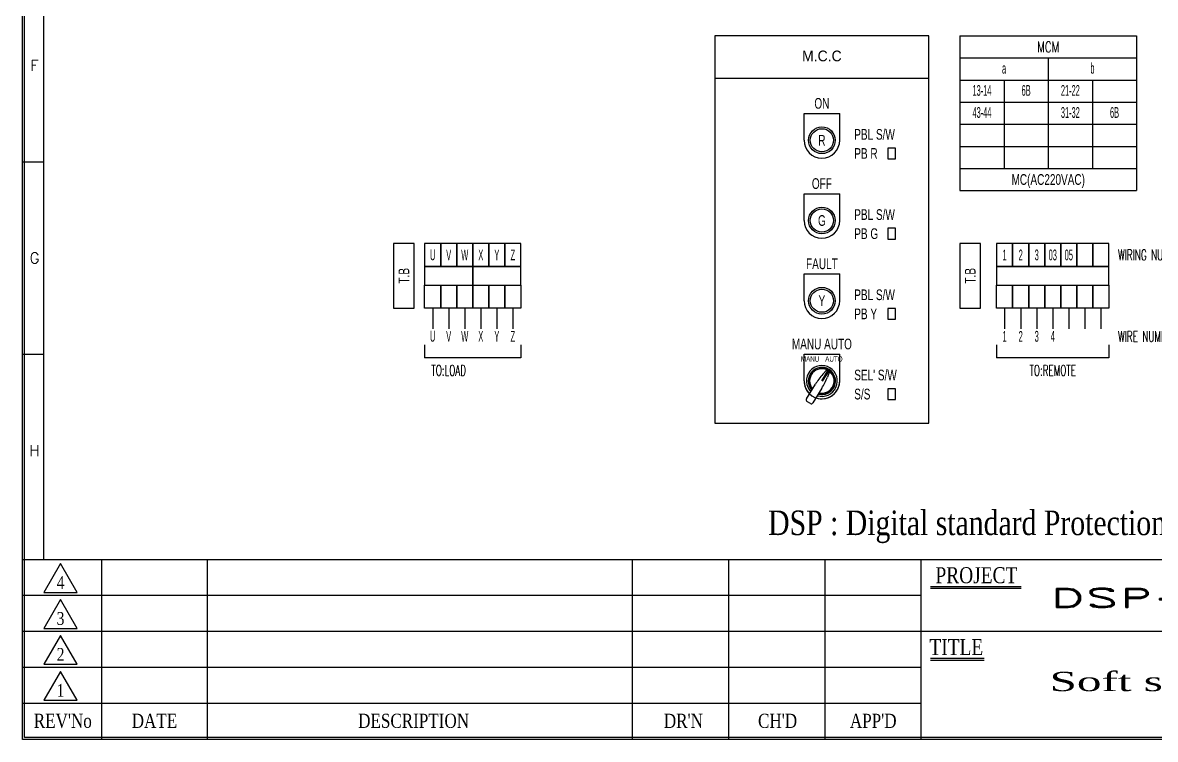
# Model space of a CAD drawing. Header units: millimetres. Extents: x 107 to 2900, y 85 to 3996.
# Drawn here: x 982.2 to 1363.5, y 709.6 to 950.8 of the extents above; entities that cross this region are included whole.
import ezdxf
from ezdxf.enums import TextEntityAlignment as Align
from ezdxf.lldxf.tags import DXFTag

# ---------------------------------------------------------------- set-up
doc = ezdxf.new("R2010")
doc.units = ezdxf.units.MM
for name, color, linetype in [('10', 1, 'Continuous'), ('20', 2, 'Continuous'), ('30', 3, 'Continuous'), ('40', 4, 'Continuous'), ('50', 5, 'Continuous'), ('70', 7, 'Continuous'), ('RED', 1, 'Continuous'), ('TEXT', 6, 'Continuous')]:
    doc.layers.add(name, color=color, linetype=linetype)
doc.styles.add('ghs', font='NGULIM.TTF')
doc.styles.add('ROMANS', font='ROMANS.shx', dxfattribs={"width": 0.7})
doc.styles.add('SD', font='ROMAND.shx', dxfattribs={"width": 0.8})
doc.styles.add('SIMPLEX', font='SIMPLEX')
doc.styles.add('SS', font='batang.ttc', dxfattribs={"width": 0.8})
doc.styles.add('엑스포', font='gulim.ttc')
tags = doc.linetypes.add('HIDDEN', pattern=[0.375, 0.25, -0.125]).pattern_tags.tags
tags[6:7] = [DXFTag(74, 4), DXFTag(75, 0), DXFTag(340, '0'), DXFTag(46, 1.0), DXFTag(50, 0.0), DXFTag(44, 0.0), DXFTag(45, 0.0)]
tags[4:5] = [DXFTag(74, 4), DXFTag(75, 0), DXFTag(340, '0'), DXFTag(46, 1.0), DXFTag(50, 0.0), DXFTag(44, 0.0), DXFTag(45, 0.0)]

msp = doc.modelspace()

# ---------------------------------------------------------------- linework, layer by layer
for p, q in [((1297.726, 946.384), (1357.23, 946.384)), ((1297.726, 946.384), (1297.726, 894.318)), ((1357.23, 946.384), (1357.23, 894.318)), ((1297.726, 938.946), (1357.23, 938.946)), ((1327.478, 938.946), (1327.478, 901.756)), ((1297.726, 931.508), (1357.23, 931.508)), ((1312.602, 931.508), (1312.602, 901.756)), ((1342.354, 931.508), (1342.354, 901.756)), ((1297.726, 924.07), (1357.23, 924.07)), ((1297.726, 916.632), (1357.23, 916.632)), ((1297.726, 909.194), (1357.23, 909.194)), ((1297.726, 901.756), (1357.23, 901.756)), ((1297.726, 894.318), (1357.23, 894.318))]:
    msp.add_line(p, q)
at = {"color": 7}
msp.add_line((1215.276, 932.185), (1287.276, 932.185), dxfattribs=at)
at = {"color": 40, "linetype": 'Continuous'}
for p, q in [((1245.276, 911.234), (1245.276, 920.234)), ((1245.276, 920.234), (1257.276, 920.234)), ((1257.276, 911.234), (1257.276, 920.234)), ((1245.276, 884.234), (1245.276, 893.234)), ((1245.276, 893.234), (1257.276, 893.234)), ((1257.276, 884.234), (1257.276, 893.234)), ((1245.276, 866.234), (1257.276, 866.234)), ((1245.276, 857.234), (1245.276, 866.234)), ((1257.276, 857.234), (1257.276, 866.234)), ((1245.276, 830.234), (1245.276, 839.234)), ((1245.276, 839.234), (1257.276, 839.234)), ((1257.276, 830.234), (1257.276, 839.234))]:
    msp.add_line(p, q, dxfattribs=at)
at = {"color": 3, "linetype": 'Continuous'}
for centre, radius in [((1251.276, 911.234), 4.5), ((1251.276, 911.234), 3.9), ((1251.276, 884.234), 4.5), ((1251.276, 884.234), 3.9), ((1251.276, 857.234), 4.5), ((1251.276, 857.234), 3.9)]:
    msp.add_circle(centre, radius, dxfattribs=at)
at = {"color": 40, "linetype": 'Continuous'}
for centre in [(1251.276, 911.234), (1251.276, 884.234), (1251.276, 857.234), (1251.276, 830.234)]:
    msp.add_arc(centre, 6, 180, 0, dxfattribs=at)
at = {"color": 6, "linetype": 'Continuous'}
for radius, start, end in [(4.5, 254.84974, 221.93124), (6, 180, 226.12159), (6, 250.65939, 0)]:
    msp.add_arc((1251.276, 830.234), radius, start, end, dxfattribs=at)
at = {"layer": '10', "color": 7}
for p, q in [((1287.856, 760.433), (1318.33, 760.433)), ((1287.856, 736.241), (1305.862, 736.241))]:
    msp.add_line(p, q, dxfattribs=at)
for points in [[(995.012, 768.779), (989.4, 759.059), (1000.624, 759.059)], [(995.012, 756.683), (989.4, 746.963), (1000.624, 746.963)], [(995.012, 744.587), (989.4, 734.867), (1000.624, 734.867)], [(995.012, 732.491), (989.4, 722.771), (1000.624, 722.771)]]:
    msp.add_lwpolyline(points, close=True, dxfattribs=at)
at = {"layer": '20', "color": 7}
msp.add_line((989.345, 770.083), (989.345, 1285.675), dxfattribs=at)
at = {"layer": '30', "color": 7}
for p, q in [((982.217, 904.003), (989.345, 904.003)), ((982.217, 839.203), (989.345, 839.203))]:
    msp.add_line(p, q, dxfattribs=at)
at = {"layer": '40'}
for p, q in [((1253.309, 833.823), (1251.148, 830.312)), ((1253.564, 833.666), (1251.404, 830.155)), ((1251.594, 832.479), (1252.95, 834.004)), ((1253.887, 833.427), (1253.138, 831.529)), ((1246.047, 824.17), (1249.083, 829.104)), ((1251.255, 827.767), (1248.219, 822.833)), ((1247.393, 822.637), (1246.243, 823.344))]:
    msp.add_line(p, q, dxfattribs=at)
at = {"layer": '40', "color": 7}
for p, q in [((1008.712, 770.083), (1008.712, 709.603)), ((1044.352, 770.083), (1044.352, 709.603)), ((1187.417, 770.083), (1187.417, 709.603)), ((1219.817, 770.083), (1219.817, 709.603)), ((1252.217, 770.083), (1252.217, 709.603)), ((1284.617, 770.083), (1284.617, 709.603)), ((1284.617, 757.987), (982.217, 757.987)), ((1284.617, 745.891), (982.217, 745.891)), ((1479.017, 745.891), (1284.617, 745.891)), ((1284.617, 733.795), (982.217, 733.795)), ((1284.617, 721.699), (982.217, 721.699))]:
    msp.add_line(p, q, dxfattribs=at)
at = {"layer": '40'}
for centre, radius, start, end in [((1251.276, 830.234), 5.205, 252.56977, 224.21121), ((1251.276, 830.234), 4.125, 256.39494, 220.38604), ((1269.523, 816.525), 24, 138.33418, 148.39049), ((1230.816, 840.346), 24, 328.39049, 338.4468), ((1246.558, 823.855), 0.6, 148.39049, 238.39049), ((1247.708, 823.148), 0.6, 238.39049, 328.39049)]:
    msp.add_arc(centre, radius, start, end, dxfattribs=at)
at = {"layer": '50'}
msp.add_arc((1251.276, 830.234), 4.575, 254.57244, 222.20854, dxfattribs=at)
at = {"layer": '70', "color": 7}
for p, q in [((982.217, 770.083), (1803.017, 770.083)), ((1287.856, 761.081), (1318.33, 761.081)), ((1287.856, 736.889), (1305.862, 736.889))]:
    msp.add_line(p, q, dxfattribs=at)
for points in [[(1803.017, 709.603), (982.217, 709.603), (982.217, 1292.803), (1803.017, 1292.803)], [(1802.369, 710.251), (982.865, 710.251), (982.865, 1292.155), (1802.369, 1292.155)]]:
    msp.add_lwpolyline(points, close=True, dxfattribs=at)
at = {"layer": 'RED', "color": 7}
for p, q in [((1215.276, 946.384), (1215.276, 816.076)), ((1287.276, 946.384), (1215.276, 946.384)), ((1287.276, 816.076), (1287.276, 946.384)), ((1133.747, 868.786), (1117.547, 868.786)), ((1117.547, 868.786), (1117.547, 862.486)), ((1133.747, 862.486), (1133.747, 868.786)), ((1149.947, 868.786), (1133.747, 868.786)), ((1133.747, 868.786), (1133.747, 862.486)), ((1149.947, 862.486), (1149.947, 868.786)), ((1347.895, 868.786), (1310.095, 868.786)), ((1310.095, 868.786), (1310.095, 862.486)), ((1347.895, 862.486), (1347.895, 868.786)), ((1117.547, 862.486), (1133.747, 862.486)), ((1133.747, 862.486), (1149.947, 862.486)), ((1310.095, 862.486), (1347.895, 862.486)), ((1215.276, 816.076), (1287.276, 816.076))]:
    msp.add_line(p, q, dxfattribs=at)
at = {"layer": 'RED', "color": 3}
for p, q in [((1273.421, 908.608), (1273.421, 905.008)), ((1276.097, 908.608), (1273.421, 908.608)), ((1276.097, 905.008), (1276.097, 908.608)), ((1273.421, 905.008), (1276.097, 905.008)), ((1273.421, 881.608), (1273.421, 878.008)), ((1276.097, 881.608), (1273.421, 881.608)), ((1276.097, 878.008), (1276.097, 881.608)), ((1273.421, 878.008), (1276.097, 878.008)), ((1273.421, 854.597), (1273.421, 850.997)), ((1276.097, 854.597), (1273.421, 854.597)), ((1276.097, 850.997), (1276.097, 854.597)), ((1273.421, 850.997), (1276.097, 850.997)), ((1273.421, 827.608), (1273.421, 824.008)), ((1276.097, 827.608), (1273.421, 827.608)), ((1276.097, 824.008), (1276.097, 827.608)), ((1273.421, 824.008), (1276.097, 824.008))]:
    msp.add_line(p, q, dxfattribs=at)
at = {"layer": 'RED', "color": 2}
for p, q in [((1114.063, 876.501), (1107.094, 876.501)), ((1107.094, 876.501), (1107.094, 854.771)), ((1114.063, 854.771), (1114.063, 876.501)), ((1122.947, 876.501), (1117.547, 876.501)), ((1117.547, 876.501), (1117.547, 868.786)), ((1122.947, 868.786), (1122.947, 876.501)), ((1128.347, 876.501), (1122.947, 876.501)), ((1122.947, 876.501), (1122.947, 868.786)), ((1133.747, 876.501), (1128.347, 876.501)), ((1128.347, 876.501), (1128.347, 868.786)), ((1128.347, 868.786), (1128.347, 876.501)), ((1133.747, 868.786), (1133.747, 876.501)), ((1139.147, 876.501), (1133.747, 876.501)), ((1133.747, 876.501), (1133.747, 868.786)), ((1144.547, 876.501), (1139.147, 876.501)), ((1139.147, 876.501), (1139.147, 868.786)), ((1139.147, 868.786), (1139.147, 876.501)), ((1144.547, 868.786), (1144.547, 876.501)), ((1149.947, 876.501), (1144.547, 876.501)), ((1144.547, 876.501), (1144.547, 868.786)), ((1149.947, 868.786), (1149.947, 876.501)), ((1304.695, 876.501), (1297.726, 876.501)), ((1297.726, 876.501), (1297.726, 854.771)), ((1304.695, 854.771), (1304.695, 876.501)), ((1315.495, 876.501), (1310.095, 876.501)), ((1310.095, 876.501), (1310.095, 868.786)), ((1320.895, 876.501), (1315.495, 876.501)), ((1315.495, 876.501), (1315.495, 868.786)), ((1315.495, 868.786), (1315.495, 876.501)), ((1320.895, 868.786), (1320.895, 876.501)), ((1326.295, 876.501), (1320.895, 876.501)), ((1320.895, 876.501), (1320.895, 868.786)), ((1331.695, 876.501), (1326.295, 876.501)), ((1326.295, 876.501), (1326.295, 868.786)), ((1326.295, 868.786), (1326.295, 876.501)), ((1331.695, 868.786), (1331.695, 876.501)), ((1337.095, 876.501), (1331.695, 876.501)), ((1331.695, 876.501), (1331.695, 868.786)), ((1337.095, 868.786), (1337.095, 876.501)), ((1342.495, 876.501), (1337.095, 876.501)), ((1337.095, 876.501), (1337.095, 868.786)), ((1347.895, 876.501), (1342.495, 876.501)), ((1342.495, 876.501), (1342.495, 868.786)), ((1342.495, 868.786), (1342.495, 876.501)), ((1347.895, 868.786), (1347.895, 876.501)), ((1117.547, 868.786), (1122.947, 868.786)), ((1122.947, 868.786), (1128.347, 868.786)), ((1128.347, 868.786), (1133.747, 868.786)), ((1133.747, 868.786), (1139.147, 868.786)), ((1139.147, 868.786), (1144.547, 868.786)), ((1144.547, 868.786), (1149.947, 868.786)), ((1310.095, 868.786), (1315.495, 868.786)), ((1315.495, 868.786), (1320.895, 868.786)), ((1320.895, 868.786), (1326.295, 868.786)), ((1326.295, 868.786), (1331.695, 868.786)), ((1331.695, 868.786), (1337.095, 868.786)), ((1337.095, 868.786), (1342.495, 868.786)), ((1342.495, 868.786), (1347.895, 868.786)), ((1117.547, 854.771), (1117.547, 862.486)), ((1117.547, 862.486), (1122.947, 862.486)), ((1122.947, 854.771), (1122.947, 862.486)), ((1122.947, 862.486), (1128.347, 862.486)), ((1122.947, 862.486), (1122.947, 854.771)), ((1128.347, 862.486), (1128.347, 854.771)), ((1128.347, 854.771), (1128.347, 862.486)), ((1128.347, 862.486), (1133.747, 862.486)), ((1133.747, 862.486), (1133.747, 854.771)), ((1133.747, 854.771), (1133.747, 862.486)), ((1133.747, 862.486), (1139.147, 862.486)), ((1139.147, 862.486), (1139.147, 854.771)), ((1139.147, 854.771), (1139.147, 862.486)), ((1139.147, 862.486), (1144.547, 862.486)), ((1144.547, 854.771), (1144.547, 862.486)), ((1144.547, 862.486), (1149.947, 862.486)), ((1144.547, 862.486), (1144.547, 854.771)), ((1149.947, 862.486), (1149.947, 854.771)), ((1310.095, 854.771), (1310.095, 862.486)), ((1310.095, 862.486), (1315.495, 862.486)), ((1315.495, 862.486), (1315.495, 854.771)), ((1315.495, 854.771), (1315.495, 862.486)), ((1315.495, 862.486), (1320.895, 862.486)), ((1320.895, 862.486), (1320.895, 854.771)), ((1320.895, 854.771), (1320.895, 862.486)), ((1320.895, 862.486), (1326.295, 862.486)), ((1326.295, 854.771), (1326.295, 862.486)), ((1326.295, 862.486), (1331.695, 862.486)), ((1326.295, 862.486), (1326.295, 854.771)), ((1331.695, 862.486), (1331.695, 854.771)), ((1331.695, 854.771), (1331.695, 862.486)), ((1331.695, 862.486), (1337.095, 862.486)), ((1337.095, 854.771), (1337.095, 862.486)), ((1337.095, 862.486), (1342.495, 862.486)), ((1337.095, 862.486), (1337.095, 854.771)), ((1342.495, 862.486), (1342.495, 854.771)), ((1342.495, 854.771), (1342.495, 862.486)), ((1342.495, 862.486), (1347.895, 862.486)), ((1347.895, 862.486), (1347.895, 854.771)), ((1107.094, 854.771), (1114.063, 854.771)), ((1122.947, 854.771), (1117.547, 854.771)), ((1128.347, 854.771), (1122.947, 854.771)), ((1133.747, 854.771), (1128.347, 854.771)), ((1139.147, 854.771), (1133.747, 854.771)), ((1144.547, 854.771), (1139.147, 854.771)), ((1149.947, 854.771), (1144.547, 854.771)), ((1297.726, 854.771), (1304.695, 854.771)), ((1315.495, 854.771), (1310.095, 854.771)), ((1320.895, 854.771), (1315.495, 854.771)), ((1326.295, 854.771), (1320.895, 854.771)), ((1331.695, 854.771), (1326.295, 854.771)), ((1337.095, 854.771), (1331.695, 854.771)), ((1342.495, 854.771), (1337.095, 854.771)), ((1347.895, 854.771), (1342.495, 854.771))]:
    msp.add_line(p, q, dxfattribs=at)
at = {"layer": 'RED', "color": 9, "linetype": 'HIDDEN'}
for p, q in [((1120.247, 854.771), (1120.247, 847.726)), ((1125.647, 854.771), (1125.647, 847.726)), ((1131.047, 854.771), (1131.047, 847.726)), ((1136.447, 854.771), (1136.447, 847.726)), ((1141.847, 854.771), (1141.847, 847.726)), ((1147.247, 854.771), (1147.247, 847.726)), ((1312.795, 854.771), (1312.795, 847.726)), ((1318.195, 854.771), (1318.195, 847.726)), ((1323.595, 854.771), (1323.595, 847.726)), ((1328.995, 854.771), (1328.995, 847.726)), ((1334.395, 854.771), (1334.395, 847.726)), ((1339.795, 854.771), (1339.795, 847.726)), ((1345.195, 854.771), (1345.195, 847.726)), ((1117.547, 842.381), (1117.547, 837.991)), ((1149.947, 842.381), (1149.947, 837.991)), ((1310.095, 842.381), (1310.095, 837.991)), ((1347.895, 842.381), (1347.895, 837.991)), ((1149.947, 837.991), (1117.547, 837.991)), ((1347.895, 837.991), (1310.095, 837.991))]:
    msp.add_line(p, q, dxfattribs=at)

# ---------------------------------------------------------------- texts
at = {"color": 2, "style": 'ghs', "width": 0.7}
msp.add_text('MANU', height=1.8, dxfattribs=at).set_placement((1250.422, 836.724), align=Align.RIGHT)
msp.add_text('AUTO', height=1.8, dxfattribs=at).set_placement((1252.396, 836.724))
at = {"color": 7, "linetype": 'ByBlock', "lineweight": 0, "style": 'SS', "width": 0.8}
msp.add_text('DSP : Digital standard Protection 계전기', height=8.28113, dxfattribs=at).set_placement((1233.174, 778.346))
at = {"color": 7, "linetype": 'Continuous', "style": 'SD', "width": 1.881814}
msp.add_text('DSP-VIP-RTM', height=6.48, dxfattribs=at).set_placement((1327.929, 753.949), (1453.773, 753.949), align=Align.FIT)
at = {"color": 0, "style": 'SS', "width": 1.529882}
msp.add_text('Soft starter System', height=6.48, dxfattribs=at).set_placement((1327.929, 725.846), (1453.773, 725.846), align=Align.FIT)
at = {"layer": '30', "color": 7, "style": 'SIMPLEX'}
for s, p in [('F', (986.213, 936.403)), ('G', (986.213, 871.603)), ('H', (986.213, 806.803))]:
    msp.add_text(s, height=3.672, dxfattribs=at).set_placement(p, align=Align.MIDDLE)
at = {"layer": '40', "color": 7, "style": 'SS', "width": 0.8}
for s, height, p in [('4', 4.32, (994.984, 760.223)), ('3', 4.32, (994.984, 748.127)), ('2', 4.32, (994.984, 736.031)), ('1', 4.32, (994.984, 723.935)), ("REV'No", 4.752, (995.738, 713.471)), ('DATE', 4.752, (1026.578, 713.471)), ('DESCRIPTION', 4.752, (1113.833, 713.471)), ("DR'N", 4.752, (1204.653, 713.459)), ("CH'D", 4.752, (1236.358, 713.459)), ("APP'D", 4.752, (1268.56, 713.459))]:
    msp.add_text(s, height=height, dxfattribs=at).set_placement(p, align=Align.CENTER)
at = {"layer": '70', "color": 7, "style": 'SS', "width": 0.8}
for s, p in [('PROJECT', (1303.296, 762.153)), ('TITLE', (1296.524, 737.961))]:
    msp.add_text(s, height=5.4, dxfattribs=at).set_placement(p, align=Align.CENTER)
at = {"layer": 'TEXT', "color": 7}
for s, style, width, p in [('MCM', 'ROMANS', 0.7, (1327.478, 942.665)), ('ON', 'ghs', 0.7, (1251.276, 923.667)), ('MC(AC220VAC)', 'ghs', 0.7, (1327.478, 898.037)), ('OFF', 'ghs', 0.7, (1251.276, 896.667)), ('FAULT', 'ghs', 0.7, (1251.276, 869.667)), ('MANU AUTO', 'ghs', 0.7, (1251.276, 842.667)), ('TO:LOAD', 'ROMANS', 0.6, (1125.647, 833.787)), ('TO:REMOTE', 'ROMANS', 0.6, (1328.995, 833.787))]:
    msp.add_text(s, height=3.6, dxfattribs=dict(at, style=style, width=width)).set_placement(p, align=Align.MIDDLE_CENTER)
at = {"layer": 'TEXT', "color": 7, "style": '엑스포'}
msp.add_text('M.C.C', height=3.6, dxfattribs=at).set_placement((1251.276, 939.623), align=Align.MIDDLE_CENTER)
at = {"layer": 'TEXT', "style": 'ghs', "width": 0.5}
for s, p in [('a', (1312.602, 935.467)), ('b', (1342.354, 935.467)), ('13-14', (1305.164, 928.029)), ('6B', (1320.04, 928.029)), ('21-22', (1334.916, 928.029)), ('43-44', (1305.164, 920.591)), ('31-32', (1334.916, 920.591)), ('6B', (1349.792, 920.591))]:
    msp.add_text(s, height=3.6, dxfattribs=at).set_placement(p, align=Align.MIDDLE_CENTER)
at = {"layer": 'TEXT', "color": 3, "style": 'ghs', "width": 0.7}
for s, p in [('PBL S/W', (1262.175, 911.433)), ('PB R', (1262.175, 905.008)), ('PBL S/W', (1262.175, 884.433)), ('PB G', (1262.175, 878.008)), ('PBL S/W', (1262.175, 857.433)), ('PB Y', (1262.175, 851.008)), ("SEL' S/W", (1262.175, 830.433)), ('S/S', (1262.175, 824.008))]:
    msp.add_text(s, height=3.6, dxfattribs=at).set_placement(p)
for s, p in [('R', (1251.276, 911.234)), ('G', (1251.276, 884.234)), ('Y', (1251.276, 857.234))]:
    msp.add_text(s, height=3.6, dxfattribs=at).set_placement(p, align=Align.MIDDLE_CENTER)
at = {"layer": 'TEXT', "color": 7, "style": 'ghs', "width": 0.5}
for s, height, p in [('U', 3.646, (1120.247, 872.644)), ('V', 3.646, (1125.647, 872.644)), ('W', 3.646, (1131.047, 872.644)), ('X', 3.646, (1136.447, 872.644)), ('Y', 3.646, (1141.847, 872.644)), ('Z', 3.646, (1147.247, 872.644)), ('1', 3.646, (1312.795, 872.644)), ('2', 3.646, (1318.195, 872.644)), ('3', 3.646, (1323.595, 872.644)), ('03', 3.6461, (1328.995, 872.644)), ('05', 3.6461, (1334.395, 872.644)), ('U', 3.646, (1120.247, 845.257)), ('V', 3.646, (1125.647, 845.257)), ('W', 3.646, (1131.047, 845.257)), ('X', 3.646, (1136.447, 845.257)), ('Y', 3.646, (1141.847, 845.257)), ('Z', 3.646, (1147.247, 845.257)), ('1', 3.646, (1312.795, 845.257)), ('2', 3.646, (1318.195, 845.257)), ('3', 3.646, (1323.595, 845.257)), ('4', 3.646, (1328.995, 845.257))]:
    msp.add_text(s, height=height, dxfattribs=at).set_placement(p, align=Align.MIDDLE)
at = {"layer": 'TEXT', "color": 7, "style": 'ROMANS', "width": 0.6}
for s, p in [('WIRING NUMBER(PANEL)', (1350.994, 872.644)), ('WIRE NUMBER(CVV-S)', (1350.994, 845.22))]:
    msp.add_text(s, height=3.6, dxfattribs=at).set_placement(p, align=Align.MIDDLE_LEFT)
at = {"layer": 'TEXT', "color": 7, "style": 'ghs', "width": 0.7}
for p in [(1110.579, 865.636), (1301.211, 865.636)]:
    msp.add_text('T.B', height=3.6, rotation=90, dxfattribs=at).set_placement(p, align=Align.MIDDLE_CENTER)

doc.saveas('drawing.dxf')
